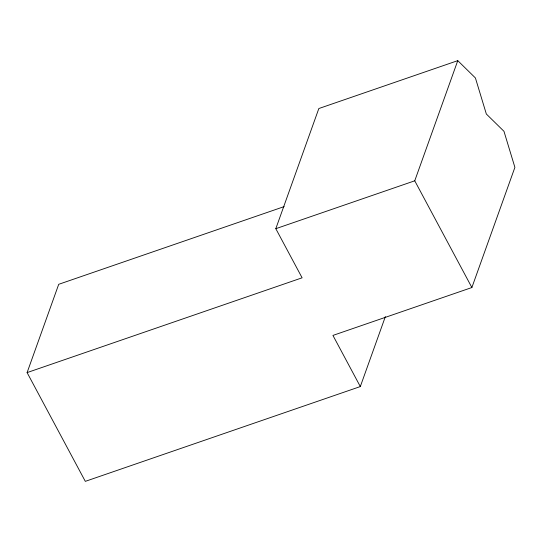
<?xml version="1.0" encoding="UTF-8"?>
<svg xmlns="http://www.w3.org/2000/svg" width="542" height="542" viewBox="0 0 542 542"><rect width="100%" height="100%" fill="white"/><g stroke="black" fill="none" stroke-linecap="round" stroke-linejoin="round"><path stroke-width="0.81" d="M385.376 316.575L360.315 386.568L85.311 481.357L27.1 372.598L58.712 284.313L284.15 206.604M27.1 372.598L302.104 277.809L275.81 228.69L318.838 108.535L457.773 60.643L475.409 77.953L486.337 114.01L503.972 131.313L514.9 167.37L471.879 287.531L332.937 335.417L360.315 386.568M471.879 287.531L414.752 180.804L457.773 60.643M275.81 228.69L414.752 180.804"/></g></svg>
